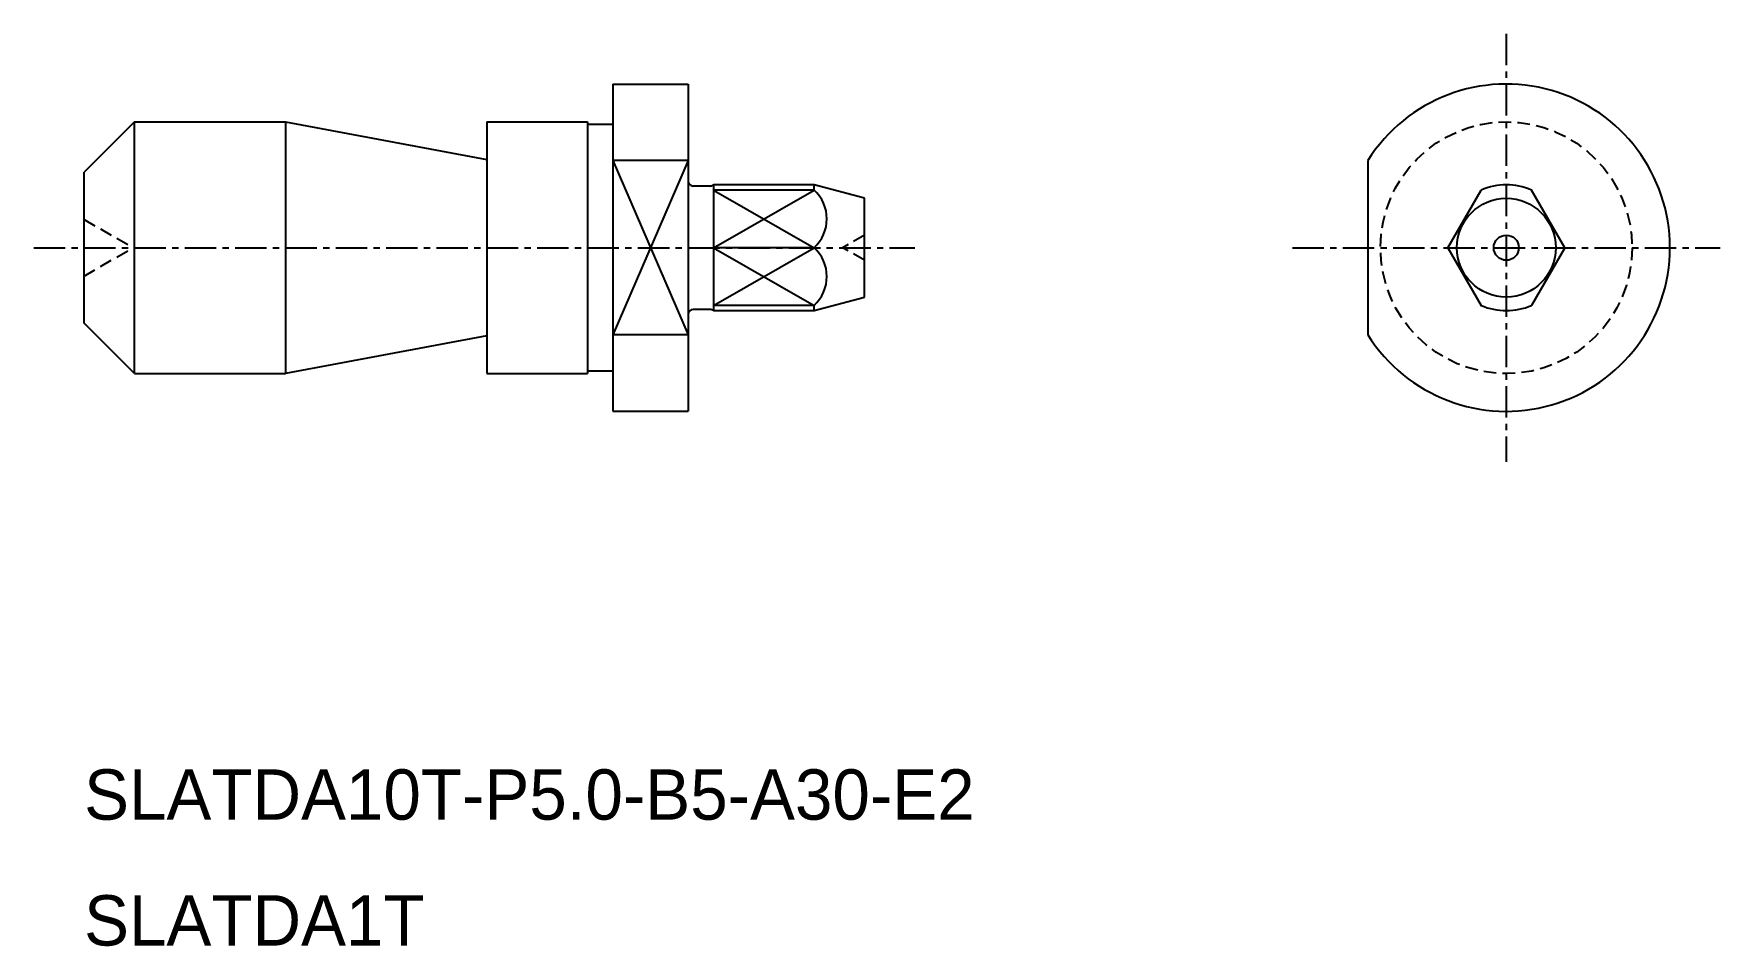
# Model space of a CAD drawing. Extents: x -1677.7 to -1610.7, y -738.3 to -702.1.
import ezdxf

# ---------------------------------------------------------------- set-up
doc = ezdxf.new("R2010")
doc.units = 0
doc.linetypes.add('CENTER', pattern=[2, 1.25, -0.25, 0.25, -0.25])
doc.linetypes.add('DASHED', pattern=[0.75, 0.5, -0.25])
doc.layers.get('0').update_dxf_attribs({"linetype": 'CONTINUOUS'})
doc.layers.add('CENTER', color=1, linetype='CENTER')

msp = doc.modelspace()

# ---------------------------------------------------------------- linework, layer by layer
at = {"color": 7, "linetype": 'CONTINUOUS'}
for p, q in [((-1654.742, -704.091), (-1654.742, -717.091)), ((-1654.742, -704.091), (-1651.742, -704.091)), ((-1651.742, -704.091), (-1651.742, -717.091)), ((-1673.742, -705.591), (-1675.742, -707.591)), ((-1673.742, -705.591), (-1667.742, -705.591)), ((-1667.742, -705.591), (-1659.742, -707.091)), ((-1667.742, -705.591), (-1667.742, -715.591)), ((-1659.742, -705.591), (-1655.742, -705.591)), ((-1659.742, -705.591), (-1659.742, -715.591)), ((-1655.742, -705.591), (-1655.742, -715.591)), ((-1654.742, -705.691), (-1655.742, -705.691)), ((-1675.742, -713.591), (-1675.742, -707.591)), ((-1650.875, -708.141), (-1651.542, -708.141)), ((-1650.742, -708.091), (-1650.742, -713.091)), ((-1646.742, -708.091), (-1650.742, -708.091)), ((-1646.742, -708.3), (-1646.742, -708.091)), ((-1644.742, -708.627), (-1646.742, -708.091)), ((-1644.742, -712.556), (-1644.742, -708.627)), ((-1621.565, -710.591), (-1620.242, -708.3)), ((-1616.919, -710.591), (-1618.242, -708.3)), ((-1621.565, -710.591), (-1620.242, -712.883)), ((-1616.919, -710.591), (-1618.242, -712.883)), ((-1646.742, -713.091), (-1644.742, -712.556)), ((-1650.875, -713.041), (-1651.542, -713.041)), ((-1650.742, -713.091), (-1646.742, -713.091)), ((-1646.742, -713.091), (-1646.742, -712.883)), ((-1673.742, -715.591), (-1675.742, -713.591)), ((-1659.742, -714.091), (-1667.742, -715.591)), ((-1654.742, -715.491), (-1655.742, -715.491)), ((-1654.942, -715.491), (-1655.542, -715.491)), ((-1673.742, -715.591), (-1667.742, -715.591)), ((-1659.742, -715.591), (-1655.742, -715.591)), ((-1654.742, -717.091), (-1651.742, -717.091))]:
    msp.add_line(p, q, dxfattribs=at)
at = {"color": 3, "linetype": 'CONTINUOUS'}
for p, q in [((-1654.742, -707.127), (-1651.742, -714.056)), ((-1651.742, -707.127), (-1654.742, -714.056)), ((-1650.742, -708.3), (-1646.742, -710.591)), ((-1650.742, -710.591), (-1646.742, -708.3)), ((-1650.742, -710.591), (-1646.742, -712.883)), ((-1650.742, -712.883), (-1646.742, -710.591))]:
    msp.add_line(p, q, dxfattribs=at)
for p, q in [((-1651.742, -707.127), (-1654.742, -707.127)), ((-1624.742, -707.127), (-1624.742, -714.056)), ((-1646.742, -708.3), (-1650.742, -708.3)), ((-1646.742, -710.591), (-1650.742, -710.591)), ((-1646.742, -712.883), (-1650.742, -712.883)), ((-1651.742, -714.056), (-1654.742, -714.056))]:
    msp.add_line(p, q)
at = {"color": 3, "linetype": 'DASHED'}
for p, q in [((-1675.742, -709.466), (-1673.794, -710.591)), ((-1644.742, -710.091), (-1645.608, -710.591)), ((-1675.742, -711.716), (-1673.794, -710.591)), ((-1644.742, -711.091), (-1645.608, -710.591))]:
    msp.add_line(p, q, dxfattribs=at)
msp.add_circle((-1619.242, -710.591), 5, dxfattribs=at)
at = {"color": 7, "linetype": 'CONTINUOUS'}
for radius in [1.964, 0.5]:
    msp.add_circle((-1619.242, -710.591), radius, dxfattribs=at)
for centre, radius, start, end in [((-1619.242, -710.591), 6.5, 212.20423, 147.79577), ((-1651.542, -707.941), 0.2, 180, 270), ((-1650.875, -707.941), 0.2, 270, 311.40962), ((-1619.242, -710.591), 2.5, 66.42182, 113.57818), ((-1651.542, -713.241), 0.2, 90, 180), ((-1650.875, -713.241), 0.2, 48.59038, 90), ((-1619.242, -710.591), 2.5, 246.42182, 293.57818)]:
    msp.add_arc(centre, radius, start, end, dxfattribs=at)
for centre in [(-1647.779, -709.446), (-1647.779, -711.737)]:
    msp.add_arc(centre, 1.545, 312.14927, 47.85073)
at = {"layer": 'CENTER', "color": 1, "linetype": 'CENTER'}
for p, q in [((-1619.242, -702.091), (-1619.242, -719.091)), ((-1677.742, -710.591), (-1642.742, -710.591)), ((-1627.742, -710.591), (-1610.742, -710.591))]:
    msp.add_line(p, q, dxfattribs=at)
at = {"layer": 'CENTER', "color": 7, "linetype": 'CONTINUOUS'}
msp.add_line((-1673.742, -715.591), (-1673.742, -705.591), dxfattribs=at)

# ---------------------------------------------------------------- texts
at = {"color": 7, "linetype": 'CONTINUOUS'}
for s, p in [('SLATDA10T-P5.0-B5-A30-E2', (-1675.742, -733.313)), ('SLATDA1T', (-1675.742, -738.313))]:
    msp.add_text(s, height=2, dxfattribs=at).set_placement(p)

doc.saveas('drawing.dxf')
